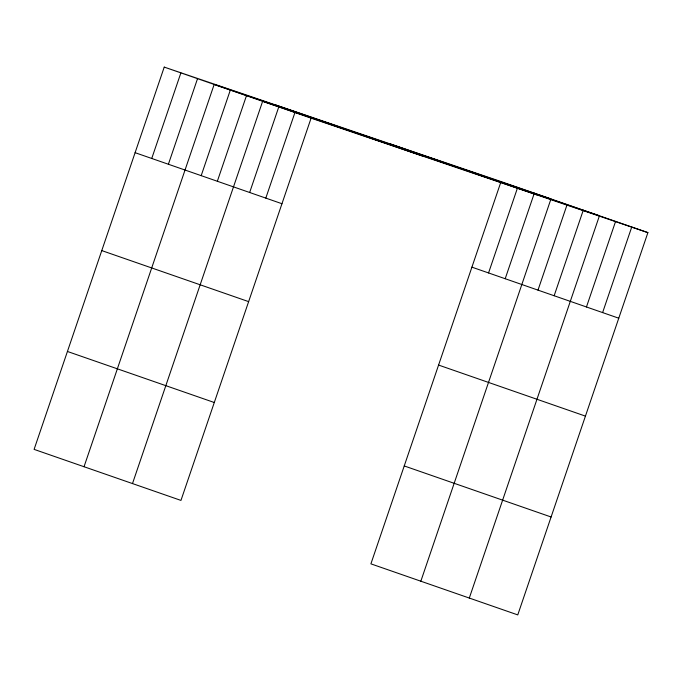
<?xml version="1.0" encoding="UTF-8"?>
<svg xmlns="http://www.w3.org/2000/svg" width="682" height="682" viewBox="0 0 682 682"><rect width="100%" height="100%" fill="white"/><g stroke="black" fill="none" stroke-linecap="round" stroke-linejoin="round"><path stroke-width="1.02" d="M164.234 67.1L34.1 449.378L180.96 500.418L311.094 118.148L164.234 67.1L501.04 181.583L647.9 232.622L517.766 614.9L370.906 563.852L501.04 181.583M151.745 158.463L180.883 72.889M168.394 164.251L197.524 78.669M84.031 466.735L214.165 84.457L550.971 198.939L420.837 581.209M201.19 175.649L230.32 90.075M217.345 181.259L246.475 95.685M132.496 483.572L262.63 101.303L599.435 215.776L469.301 598.054M249.655 192.495L278.785 106.912M265.81 198.104L294.939 112.53M488.551 272.945L517.689 187.362M505.2 278.725L534.33 193.151M537.996 290.123L567.126 204.549M554.151 295.741L583.281 210.167M586.46 306.968L615.59 221.394M602.615 312.586L631.745 227.012M311.094 118.148L647.9 232.622M389.899 143.8L536.751 194.847M275.383 104.883L422.243 155.922M471.91 267.156L618.77 318.204M135.104 152.683L281.964 203.722M438.577 365.066L585.437 416.114M101.771 250.592L248.632 301.632M404.238 465.942L551.099 516.99M67.433 351.469L214.284 402.508"/></g></svg>
